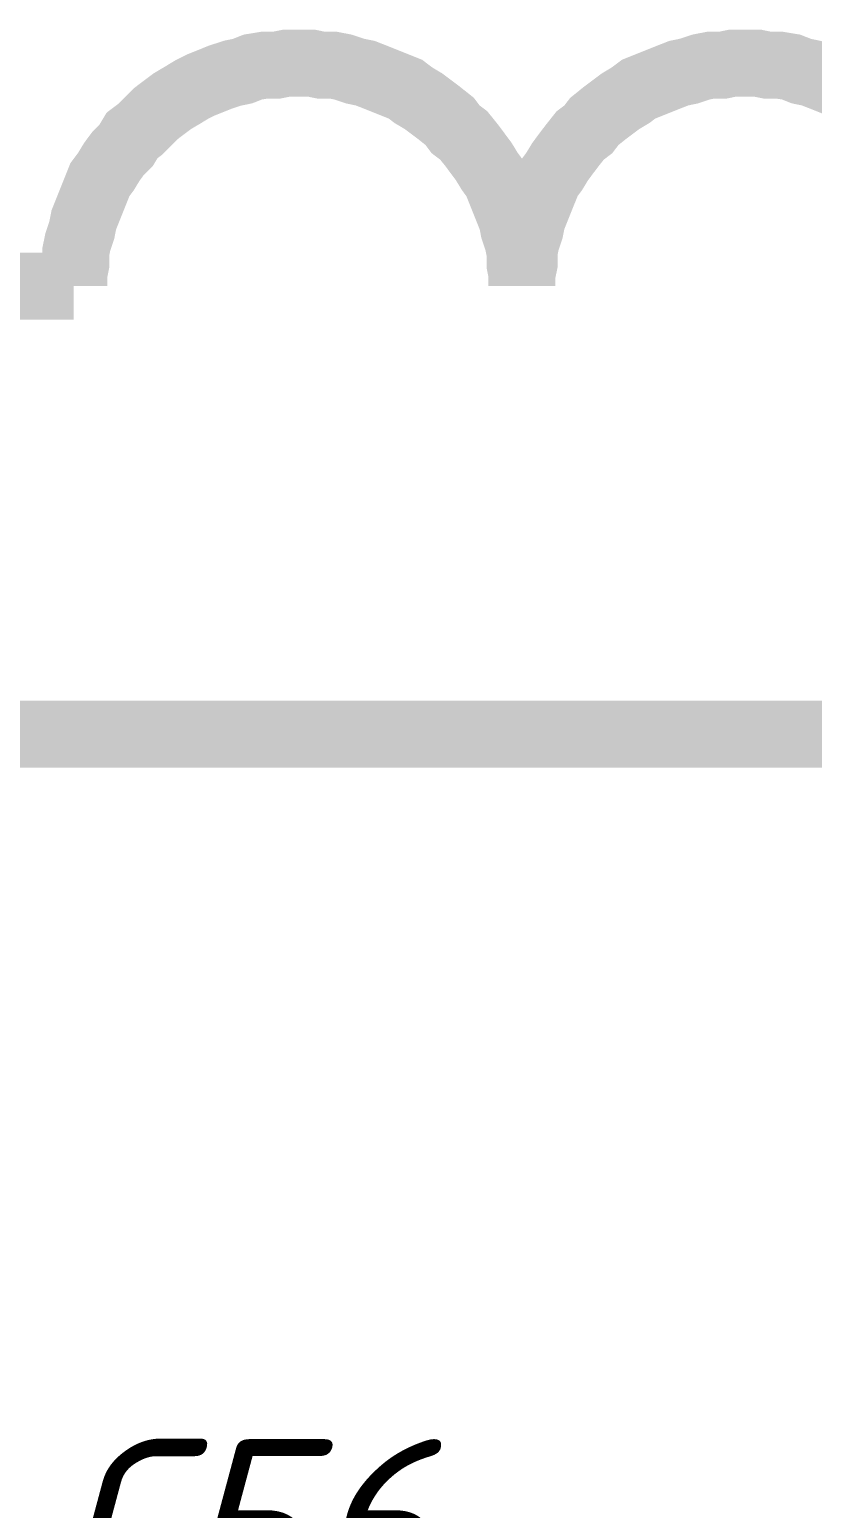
# Model space of a CAD drawing. Header units: inches. Extents: x 0 to 841, y 0 to 594.
# Drawn here: x 539.5 to 548.25, y 51.33 to 67.86 of the extents above; entities that cross this region are included whole.
import ezdxf

# ---------------------------------------------------------------- set-up
doc = ezdxf.new("R2010")
doc.units = ezdxf.units.IN
doc.layers.add('Sheet', color=255, linetype='Continuous')
doc.styles.get("Standard").update_dxf_attribs({"font": 'isocpeui.ttf'})

msp = doc.modelspace()

# ---------------------------------------------------------------- linework, layer by layer
at = {"layer": 'Sheet'}
for points in [[(542.513, 67.49, 0.749, 0.749, 0), (542.379, 67.49, 0.749, 0.749, 0), (542.266, 67.467, 0.749, 0.749, 0), (542.131, 67.467, 0.749, 0.749, 0), (541.997, 67.445, 0.749, 0.749, 0), (541.884, 67.4, 0.749, 0.749, 0), (541.772, 67.377, 0.749, 0.749, 0), (541.637, 67.333, 0.749, 0.749, 0), (541.525, 67.288, 0.749, 0.749, 0), (541.413, 67.243, 0.749, 0.749, 0), (541.323, 67.198, 0.749, 0.749, 0), (541.211, 67.13, 0.749, 0.749, 0), (541.098, 67.063, 0.749, 0.749, 0), (541.009, 66.996, 0.749, 0.749, 0), (540.919, 66.928, 0.749, 0.749, 0), (540.829, 66.838, 0.749, 0.749, 0), (540.739, 66.749, 0.749, 0.749, 0), (540.649, 66.681, 0.749, 0.749, 0), (540.582, 66.569, 0.749, 0.749, 0), (540.492, 66.479, 0.749, 0.749, 0), (540.425, 66.389, 0.749, 0.749, 0), (540.357, 66.277, 0.749, 0.749, 0), (540.29, 66.187, 0.749, 0.749, 0), (540.245, 66.075, 0.749, 0.749, 0), (540.2, 65.963, 0.749, 0.749, 0), (540.155, 65.85, 0.749, 0.749, 0), (540.11, 65.738, 0.749, 0.749, 0), (540.088, 65.626, 0.749, 0.749, 0), (540.043, 65.491, 0.749, 0.749, 0), (540.02, 65.379, 0.749, 0.749, 0), (540.02, 65.244, 0.749, 0.749, 0), (539.998, 65.132, 0.749, 0.749, 0), (539.998, 64.997, 0.749, 0.749, 0)], [(545.006, 64.997, 0.749, 0.749, 0), (545.006, 65.132, 0.749, 0.749, 0), (544.984, 65.244, 0.749, 0.749, 0), (544.984, 65.379, 0.749, 0.749, 0), (544.961, 65.491, 0.749, 0.749, 0), (544.916, 65.626, 0.749, 0.749, 0), (544.894, 65.738, 0.749, 0.749, 0), (544.849, 65.85, 0.749, 0.749, 0), (544.804, 65.963, 0.749, 0.749, 0), (544.759, 66.075, 0.749, 0.749, 0), (544.714, 66.187, 0.749, 0.749, 0), (544.647, 66.277, 0.749, 0.749, 0), (544.579, 66.389, 0.749, 0.749, 0), (544.512, 66.479, 0.749, 0.749, 0), (544.445, 66.569, 0.749, 0.749, 0), (544.355, 66.681, 0.749, 0.749, 0), (544.265, 66.749, 0.749, 0.749, 0), (544.198, 66.838, 0.749, 0.749, 0), (544.085, 66.928, 0.749, 0.749, 0), (543.995, 66.996, 0.749, 0.749, 0), (543.906, 67.063, 0.749, 0.749, 0), (543.793, 67.13, 0.749, 0.749, 0), (543.704, 67.198, 0.749, 0.749, 0), (543.591, 67.243, 0.749, 0.749, 0), (543.479, 67.288, 0.749, 0.749, 0), (543.367, 67.333, 0.749, 0.749, 0), (543.254, 67.377, 0.749, 0.749, 0), (543.142, 67.4, 0.749, 0.749, 0), (543.007, 67.445, 0.749, 0.749, 0), (542.895, 67.467, 0.749, 0.749, 0), (542.76, 67.467, 0.749, 0.749, 0), (542.648, 67.49, 0.749, 0.749, 0), (542.513, 67.49, 0.749, 0.749, 0)], [(547.499, 67.49, 0.749, 0.749, 0), (547.364, 67.49, 0.749, 0.749, 0), (547.252, 67.467, 0.749, 0.749, 0), (547.117, 67.467, 0.749, 0.749, 0), (547.005, 67.445, 0.749, 0.749, 0), (546.87, 67.4, 0.749, 0.749, 0), (546.758, 67.377, 0.749, 0.749, 0), (546.646, 67.333, 0.749, 0.749, 0), (546.533, 67.288, 0.749, 0.749, 0), (546.421, 67.243, 0.749, 0.749, 0), (546.309, 67.198, 0.749, 0.749, 0), (546.219, 67.13, 0.749, 0.749, 0), (546.107, 67.063, 0.749, 0.749, 0), (546.017, 66.996, 0.749, 0.749, 0), (545.927, 66.928, 0.749, 0.749, 0), (545.815, 66.838, 0.749, 0.749, 0), (545.747, 66.749, 0.749, 0.749, 0), (545.657, 66.681, 0.749, 0.749, 0), (545.568, 66.569, 0.749, 0.749, 0), (545.5, 66.479, 0.749, 0.749, 0), (545.433, 66.389, 0.749, 0.749, 0), (545.365, 66.277, 0.749, 0.749, 0), (545.298, 66.187, 0.749, 0.749, 0), (545.253, 66.075, 0.749, 0.749, 0), (545.208, 65.963, 0.749, 0.749, 0), (545.163, 65.85, 0.749, 0.749, 0), (545.118, 65.738, 0.749, 0.749, 0), (545.096, 65.626, 0.749, 0.749, 0), (545.051, 65.491, 0.749, 0.749, 0), (545.029, 65.379, 0.749, 0.749, 0), (545.029, 65.244, 0.749, 0.749, 0), (545.006, 65.132, 0.749, 0.749, 0), (545.006, 64.997, 0.749, 0.749, 0)], [(548.689, 67.198, 0.749, 0.749, 0), (548.577, 67.243, 0.749, 0.749, 0), (548.465, 67.288, 0.749, 0.749, 0), (548.352, 67.333, 0.749, 0.749, 0), (548.24, 67.377, 0.749, 0.749, 0), (548.128, 67.4, 0.749, 0.749, 0), (548.015, 67.445, 0.749, 0.749, 0), (547.881, 67.467, 0.749, 0.749, 0), (547.746, 67.467, 0.749, 0.749, 0), (547.634, 67.49, 0.749, 0.749, 0), (547.499, 67.49, 0.749, 0.749, 0)], [(535.012, 64.997, 0.749, 0.749, 0), (539.998, 64.997, 0.749, 0.749, 0)], [(539.998, 64.997, 0.749, 0.749, 0), (539.998, 64.997, 0.749, 0.749, 0), (539.998, 64.997, 0.749, 0.749, 0), (539.998, 64.997, 0.749, 0.749, 0), (539.998, 64.997, 0.749, 0.749, 0), (539.998, 64.997, 0.749, 0.749, 0), (539.998, 64.997, 0.749, 0.749, 0), (539.998, 64.997, 0.749, 0.749, 0), (539.998, 64.997, 0.749, 0.749, 0), (539.998, 64.997, 0.749, 0.749, 0), (539.998, 64.997, 0.749, 0.749, 0), (539.998, 64.997, 0.749, 0.749, 0), (539.998, 64.997, 0.749, 0.749, 0), (539.998, 64.997, 0.749, 0.749, 0), (539.998, 64.997, 0.749, 0.749, 0), (539.998, 64.997, 0.749, 0.749, 0), (539.998, 64.997, 0.749, 0.749, 0), (539.998, 64.997, 0.749, 0.749, 0), (539.998, 64.997, 0.749, 0.749, 0), (539.998, 64.997, 0.749, 0.749, 0), (539.998, 64.997, 0.749, 0.749, 0), (539.998, 64.997, 0.749, 0.749, 0), (539.998, 64.997, 0.749, 0.749, 0), (539.998, 64.997, 0.749, 0.749, 0), (539.998, 64.997, 0.749, 0.749, 0), (539.998, 64.997, 0.749, 0.749, 0), (539.998, 64.997, 0.749, 0.749, 0), (539.998, 64.997, 0.749, 0.749, 0), (539.998, 64.997, 0.749, 0.749, 0), (539.998, 64.997, 0.749, 0.749, 0), (539.998, 64.997, 0.749, 0.749, 0), (539.998, 64.997, 0.749, 0.749, 0), (539.998, 64.997, 0.749, 0.749, 0)], [(545.006, 64.997, 0.749, 0.749, 0), (545.006, 64.997, 0.749, 0.749, 0), (545.006, 64.997, 0.749, 0.749, 0), (545.006, 64.997, 0.749, 0.749, 0), (545.006, 64.997, 0.749, 0.749, 0), (545.006, 64.997, 0.749, 0.749, 0), (545.006, 64.997, 0.749, 0.749, 0), (545.006, 64.997, 0.749, 0.749, 0), (545.006, 64.997, 0.749, 0.749, 0), (545.006, 64.997, 0.749, 0.749, 0), (545.006, 64.997, 0.749, 0.749, 0), (545.006, 64.997, 0.749, 0.749, 0), (545.006, 64.997, 0.749, 0.749, 0), (545.006, 64.997, 0.749, 0.749, 0), (545.006, 64.997, 0.749, 0.749, 0), (545.006, 64.997, 0.749, 0.749, 0), (545.006, 64.997, 0.749, 0.749, 0), (545.006, 64.997, 0.749, 0.749, 0), (545.006, 64.997, 0.749, 0.749, 0), (545.006, 64.997, 0.749, 0.749, 0), (545.006, 64.997, 0.749, 0.749, 0), (545.006, 64.997, 0.749, 0.749, 0), (545.006, 64.997, 0.749, 0.749, 0), (545.006, 64.997, 0.749, 0.749, 0), (545.006, 64.997, 0.749, 0.749, 0), (545.006, 64.997, 0.749, 0.749, 0), (545.006, 64.997, 0.749, 0.749, 0), (545.006, 64.997, 0.749, 0.749, 0), (545.006, 64.997, 0.749, 0.749, 0), (545.006, 64.997, 0.749, 0.749, 0), (545.006, 64.997, 0.749, 0.749, 0), (545.006, 64.997, 0.749, 0.749, 0), (545.006, 64.997, 0.749, 0.749, 0)], [(539.998, 64.997, 0.3, 0.3, 0), (535.012, 64.997, 0.3, 0.3, 0)], [(515.002, 59.988, 0.749, 0.749, 0), (520.011, 59.988, 0.749, 0.749, 0), (535.012, 59.988, 0.749, 0.749, 0), (555, 59.988, 0.749, 0.749, 0)]]:
    msp.add_lwpolyline(points, format="xyseb", dxfattribs=at)

# ---------------------------------------------------------------- texts
msp.add_text('C56', height=1.9764, dxfattribs=at).set_placement((539.706, 50.129))

doc.saveas('drawing.dxf')
